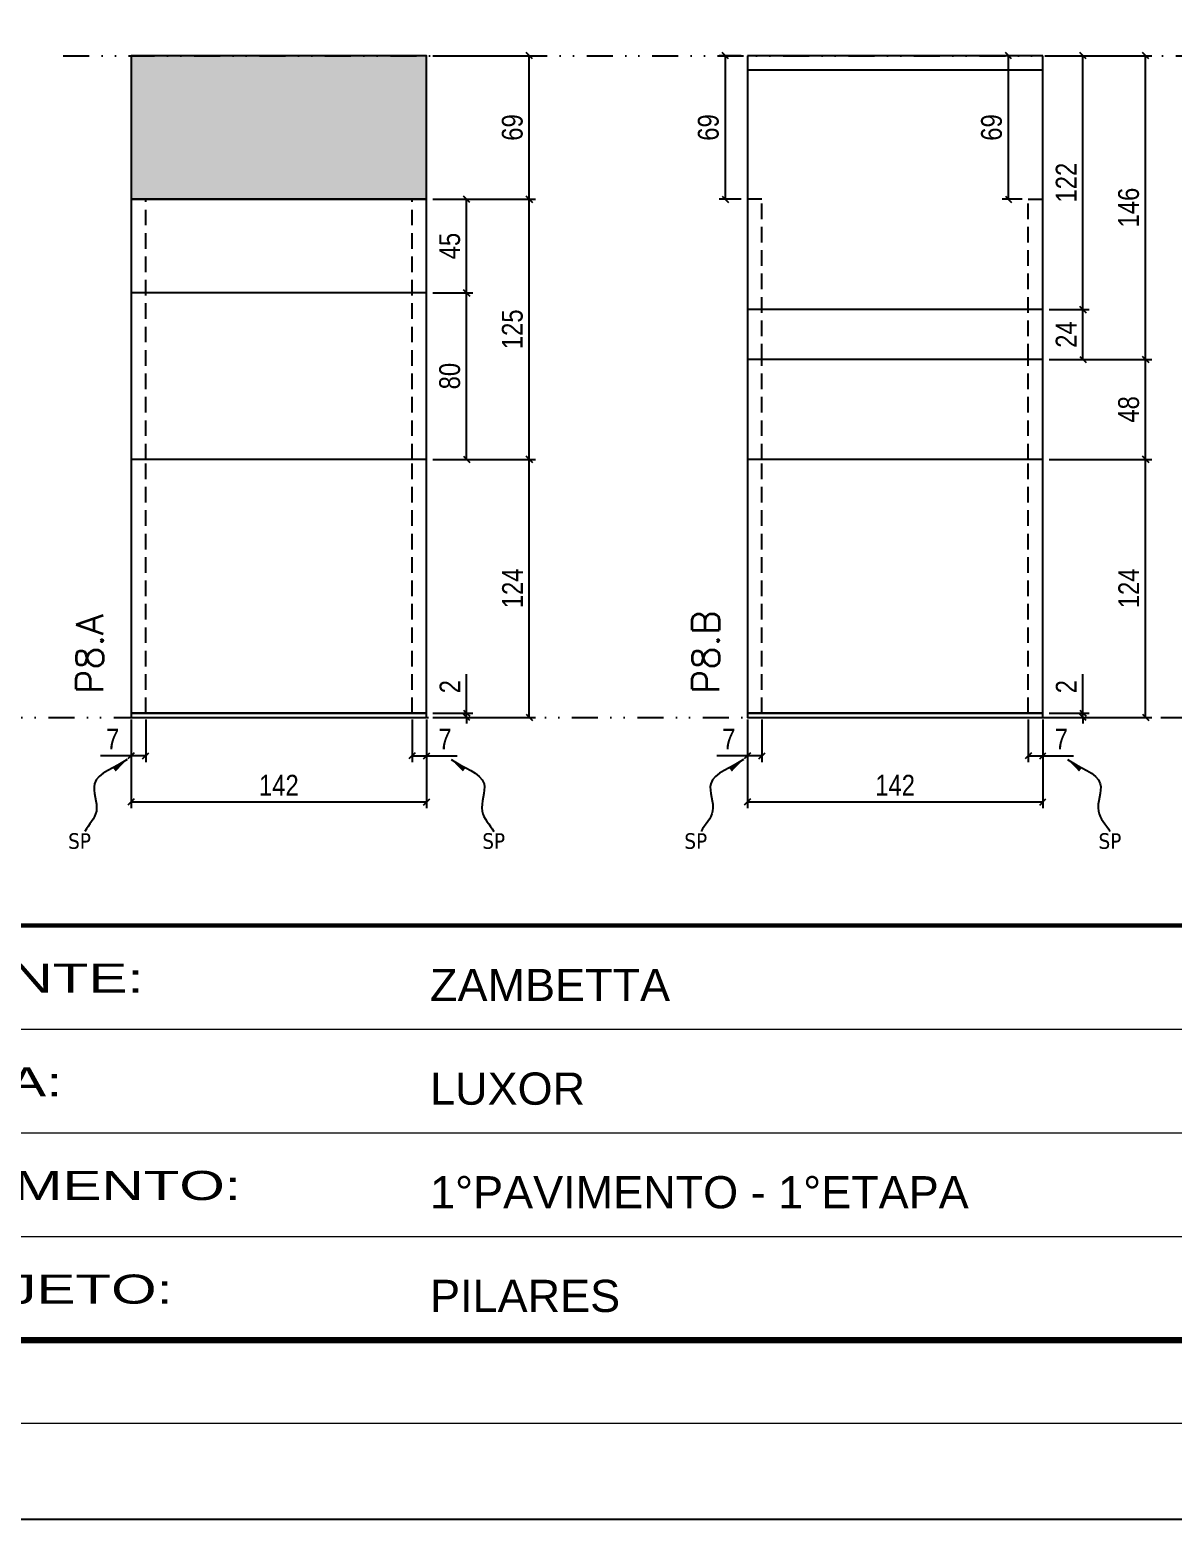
# Model space of a CAD drawing. Extents: x 14400 to 24104, y -21631 to 6985.
# Drawn here: x 18103 to 18653, y 2443 to 3159 of the extents above; entities that cross this region are included whole.
import ezdxf

# ---------------------------------------------------------------- set-up
doc = ezdxf.new("R2010")
doc.units = 0
for name, pattern in [('CONTINUO', [0]), ('DASHED', [0.75, 0.5, -0.25]), ('DIVIDE2', [0.625, 0.25, -0.125, 0, -0.125, 0, -0.125]), ('HIDDEN', [0.375, 0.25, -0.125])]:
    doc.linetypes.add(name, pattern=pattern)
for name, color, linetype in [('COTA', 241, 'Continuous'), ('Nível', 160, 'Continuous'), ('Painéis', 200, 'Continuous'), ('SARR_2.2x7', 40, 'Continuous'), ('texto', 7, 'Continuous')]:
    doc.layers.add(name, color=color, linetype=linetype)
for name, color, linetype, lineweight in [('Folhas', 255, 'Continuous', 9), ('SARRAFO DE PRESSAO', 251, 'DASHED', 9), ('Texto Seção', 7, 'Continuous', 15)]:
    doc.layers.add(name, color=color, linetype=linetype, lineweight=lineweight)
doc.styles.add('ARIAL', font='arial.ttf')
doc.styles.add('COTA TECNICA', font='techl___.ttf', dxfattribs={"height": 10})
doc.styles.add('COTA TECNICA-50', font='techl___.ttf', dxfattribs={"height": 10})
doc.styles.add('REGUA-120', font='ROMANS.shx', dxfattribs={"height": 15})
doc.styles.get("Standard").update_dxf_attribs({"font": 'arial.ttf'})
doc.styles.add('Tecnologia', font='')
doc.styles.get('Tecnologia').set_extended_font_data('Forgotten Futurist')
doc.dimstyles.new('COTA PAINEL-50', dxfattribs={"dimtxt": 10, "dimasz": 3, "dimexe": 3, "dimexo": 3, "dimgap": 3, "dimtad": 1, "dimdec": 1, "dimzin": 12, "dimdsep": 46, "dimtxsty": 'COTA TECNICA-50', "dimblk1": 'OBLIQUE', "dimblk2": 'OBLIQUE', "dimsah": 1, "dimcen": 0.9, "dimclrd": 4, "dimclre": 4, "dimclrt": 240, "dimadec": 1, "dimazin": 3, "dimtfac": 1, "dimtdec": 1, "dimtmove": 0, "dimatfit": 3, "dimfxl": 1, "dimtolj": 1, "dimtzin": 12, "dimarcsym": 0})
doc.dimstyles.new('PAINEL', dxfattribs={"dimtxt": 10, "dimasz": 3, "dimexe": 3, "dimexo": 3, "dimgap": 3, "dimtad": 1, "dimdec": 1, "dimzin": 12, "dimdsep": 46, "dimtxsty": 'COTA TECNICA', "dimblk1": 'OBLIQUE', "dimblk2": 'OBLIQUE', "dimsah": 1, "dimcen": 0.9, "dimclrd": 4, "dimclre": 4, "dimclrt": 240, "dimadec": 1, "dimazin": 3, "dimtfac": 1, "dimtdec": 1, "dimtmove": 0, "dimatfit": 3, "dimfxl": 1, "dimtolj": 1, "dimtzin": 12, "dimarcsym": 0})
doc.dimstyles.get("Standard").update_dxf_attribs({"dimtxt": 0.18, "dimasz": 0.18, "dimexe": 0.18, "dimexo": 0.0625, "dimgap": 0.09, "dimtad": 0, "dimtih": 1, "dimtoh": 1, "dimdec": 4, "dimzin": 0, "dimdsep": 46, "dimtxsty": 'Standard', "dimcen": 0.09, "dimadec": 0, "dimazin": 0, "dimtfac": 1, "dimtdec": 4, "dimtofl": 0, "dimtmove": 0, "dimatfit": 3, "dimfxl": 1, "dimtolj": 1, "dimtzin": 0, "dimarcsym": 0})

# ---------------------------------------------------------------- blocks, each defined once
blk = doc.blocks.new('9999999999')
at = {"color": 30, "linetype": 'CONTINUO'}
for p, q in [((98564.56, 34379.64), (99583.98, 34379.64)), ((98564.56, 34329.83), (99487.98, 34329.83)), ((98564.56, 34280.02), (99487.98, 34280.02))]:
    blk.add_line(p, q, dxfattribs=at)
at = {"color": 30, "linetype": 'CONTINUO', "const_width": 2}
blk.add_lwpolyline([(99583.98, 34230.21), (99583.98, 34414.45, 0.414214), (99568.98, 34429.45), (98228.98, 34429.45, 0.414214), (98213.98, 34414.45), (98213.98, 34245.21, 0.414214), (98228.98, 34230.21), (99583.98, 34230.21)], format="xyb", dxfattribs=at)
at = {"layer": 'Folhas'}
blk.add_lwpolyline([(98138.98, 34190.21), (99623.98, 34190.21), (99623.98, 35240.21), (98138.98, 35240.21)], close=True, dxfattribs=at)
at = {"layer": 'Folhas', "color": 30, "const_width": 3}
blk.add_lwpolyline([(98213.98, 34230.21), (99583.98, 34230.21), (99583.98, 35200.21), (98213.98, 35200.21)], close=True, dxfattribs=at)
at = {"color": 7, "linetype": 'Continuous', "ltscale": 5, "style": 'ARIAL'}
for s, height, p in [('ZAMBETTA', 15.483, (98837.68, 34393.13)), ('LUXOR', 15.483, (98837.68, 34343.32)), ('1°PAVIMENTO - 1°ETAPA', 15.4829, (98837.68, 34293.51)), ('PILARES', 15.483, (98837.68, 34243.7))]:
    blk.add_text(s, height=height, dxfattribs=at).set_placement(p)
at = {"layer": 'Folhas', "color": 7, "style": 'Tecnologia', "width": 1.5}
for s, p in [('CLIENTE:', (98573.65, 34397.17)), ('OBRA:', (98573.65, 34347.31)), ('PAVIMENTO:', (98573.65, 34297.5)), ('PROJETO:', (98573.65, 34247.69))]:
    blk.add_text(s, height=14, dxfattribs=at).set_placement(p)
blk = doc.blocks.new('_Oblique')
at = {"color": 0, "linetype": 'ByBlock', "lineweight": -2}
blk.add_line((-0.5, -0.5), (0.5, 0.5), dxfattribs=at)
blk = doc.blocks.new('*D1052')
at = {"layer": 'COTA', "color": 4, "lineweight": -2, "transparency": 16777216}
for p, q in [((18152.01, 2827.29), (18152.01, 2784.61)), ((18294.01, 2827.29), (18294.01, 2784.61)), ((18294.01, 2787.61), (18152.01, 2787.61))]:
    blk.add_line(p, q, dxfattribs=at)
at = {"layer": 'Defpoints', "color": 0, "transparency": 16777216}
for p in [(18152.01, 2830.29), (18294.01, 2830.29), (18152.01, 2787.61)]:
    blk.add_point(p, dxfattribs=at)
at = {"layer": 'COTA', "color": 4, "lineweight": -2, "transparency": 16777216, "xscale": 3, "yscale": 3, "zscale": 3, "rotation": 180}
blk.add_blockref('_Oblique', (18152.01, 2787.61), dxfattribs=at)
at = {"layer": 'COTA', "color": 4, "lineweight": -2, "transparency": 16777216, "xscale": 3, "yscale": 3, "zscale": 3}
blk.add_blockref('_Oblique', (18294.01, 2787.61), dxfattribs=at)
at = {"layer": 'COTA', "color": 240, "transparency": 16777216, "insert": (18223.01, 2795.68), "char_height": 10, "attachment_point": 5, "style": 'COTA TECNICA'}
blk.add_mtext('\\A1;142', dxfattribs=at)
blk = doc.blocks.new('*D1053')
at = {"layer": 'COTA', "color": 4, "lineweight": -2, "transparency": 16777216}
for p, q in [((18287.01, 2827.29), (18287.01, 2806.78)), ((18294.01, 2825.29), (18294.01, 2806.78)), ((18287.01, 2809.78), (18294.01, 2809.78)), ((18294.01, 2809.78), (18308.74, 2809.78))]:
    blk.add_line(p, q, dxfattribs=at)
at = {"layer": 'Defpoints', "color": 0, "transparency": 16777216}
for p in [(18287.01, 2830.29), (18294.01, 2828.29), (18294.01, 2809.78)]:
    blk.add_point(p, dxfattribs=at)
at = {"layer": 'COTA', "color": 4, "lineweight": -2, "transparency": 16777216, "xscale": 3, "yscale": 3, "zscale": 3, "rotation": 180}
blk.add_blockref('_Oblique', (18287.01, 2809.78), dxfattribs=at)
at = {"layer": 'COTA', "color": 4, "lineweight": -2, "transparency": 16777216, "xscale": 3, "yscale": 3, "zscale": 3}
blk.add_blockref('_Oblique', (18294.01, 2809.78), dxfattribs=at)
at = {"layer": 'COTA', "color": 240, "transparency": 16777216, "insert": (18302.87, 2817.85), "char_height": 10, "attachment_point": 5, "style": 'COTA TECNICA-50'}
blk.add_mtext('\\A1;7', dxfattribs=at)
blk = doc.blocks.new('*D1054')
at = {"layer": 'COTA', "color": 4, "lineweight": -2, "transparency": 16777216}
for p, q in [((18152.01, 2825.29), (18152.01, 2806.78)), ((18159.01, 2827.29), (18159.01, 2806.78)), ((18152.01, 2809.78), (18137.28, 2809.78)), ((18159.01, 2809.78), (18152.01, 2809.78))]:
    blk.add_line(p, q, dxfattribs=at)
at = {"layer": 'Defpoints', "color": 0, "transparency": 16777216}
for p in [(18152.01, 2828.29), (18159.01, 2830.29), (18152.01, 2809.78)]:
    blk.add_point(p, dxfattribs=at)
at = {"layer": 'COTA', "color": 4, "lineweight": -2, "transparency": 16777216, "xscale": 3, "yscale": 3, "zscale": 3, "rotation": 180}
blk.add_blockref('_Oblique', (18152.01, 2809.78), dxfattribs=at)
at = {"layer": 'COTA', "color": 4, "lineweight": -2, "transparency": 16777216, "xscale": 3, "yscale": 3, "zscale": 3}
blk.add_blockref('_Oblique', (18159.01, 2809.78), dxfattribs=at)
at = {"layer": 'COTA', "color": 240, "transparency": 16777216, "insert": (18143.14, 2817.85), "char_height": 10, "attachment_point": 5, "style": 'COTA TECNICA-50'}
blk.add_mtext('\\A1;7', dxfattribs=at)
blk = doc.blocks.new('*D1068')
at = {"layer": 'COTA', "color": 4, "linetype": 'ByBlock', "lineweight": -2, "transparency": 16777216}
for p, q in [((18297.01, 2952.29), (18346.37, 2952.29)), ((18343.37, 2828.29), (18343.37, 2952.29)), ((18297.01, 2828.29), (18346.37, 2828.29))]:
    blk.add_line(p, q, dxfattribs=at)
at = {"layer": 'Defpoints', "color": 0, "linetype": 'ByBlock', "transparency": 16777216}
for p in [(18294.01, 2952.29), (18343.37, 2952.29), (18294.01, 2828.29)]:
    blk.add_point(p, dxfattribs=at)
at = {"layer": 'COTA', "color": 4, "linetype": 'ByBlock', "lineweight": -2, "transparency": 16777216, "xscale": 3, "yscale": 3, "zscale": 3}
for p, rotation in [((18343.37, 2952.29), 90), ((18343.37, 2828.29), 270)]:
    blk.add_blockref('_Oblique', p, dxfattribs=dict(at, rotation=rotation))
at = {"layer": 'COTA', "color": 240, "linetype": 'ByBlock', "transparency": 16777216, "insert": (18335.3, 2890.29), "char_height": 10, "attachment_point": 5, "rotation": 90, "style": 'COTA TECNICA'}
blk.add_mtext('\\A1;124', dxfattribs=at)
blk = doc.blocks.new('*D1055')
at = {"layer": 'COTA', "color": 4, "lineweight": -2, "transparency": 16777216}
for p, q in [((18313.26, 2830.29), (18313.26, 2849.09)), ((18297.01, 2830.29), (18316.26, 2830.29)), ((18297.01, 2828.29), (18316.26, 2828.29)), ((18313.26, 2828.29), (18313.26, 2830.29)), ((18313.26, 2828.29), (18313.26, 2825.29))]:
    blk.add_line(p, q, dxfattribs=at)
at = {"layer": 'Defpoints', "color": 0, "transparency": 16777216}
for p in [(18294.01, 2830.29), (18294.01, 2828.29), (18313.26, 2828.29)]:
    blk.add_point(p, dxfattribs=at)
at = {"layer": 'COTA', "color": 4, "lineweight": -2, "transparency": 16777216, "xscale": 3, "yscale": 3, "zscale": 3}
for p, rotation in [((18313.26, 2830.29), 270), ((18313.26, 2828.29), 90)]:
    blk.add_blockref('_Oblique', p, dxfattribs=dict(at, rotation=rotation))
at = {"layer": 'COTA', "color": 240, "transparency": 16777216, "insert": (18305.26, 2843.03), "char_height": 10, "attachment_point": 5, "rotation": 90, "style": 'COTA TECNICA-50'}
blk.add_mtext('\\A1;2', dxfattribs=at)
blk = doc.blocks.new('*D1069')
at = {"layer": 'COTA', "color": 4, "linetype": 'ByBlock', "lineweight": -2, "transparency": 16777216}
for p, q in [((18297.01, 2952.29), (18346.37, 2952.29)), ((18343.37, 2828.29), (18343.37, 2952.29)), ((18297.01, 2828.29), (18346.37, 2828.29))]:
    blk.add_line(p, q, dxfattribs=at)
at = {"layer": 'Defpoints', "color": 0, "linetype": 'ByBlock', "transparency": 16777216}
for p in [(18294.01, 2952.29), (18343.37, 2952.29), (18294.01, 2828.29)]:
    blk.add_point(p, dxfattribs=at)
at = {"layer": 'COTA', "color": 4, "linetype": 'ByBlock', "lineweight": -2, "transparency": 16777216, "xscale": 3, "yscale": 3, "zscale": 3}
for p, rotation in [((18343.37, 2952.29), 90), ((18343.37, 2828.29), 270)]:
    blk.add_blockref('_Oblique', p, dxfattribs=dict(at, rotation=rotation))
at = {"layer": 'COTA', "color": 240, "linetype": 'ByBlock', "transparency": 16777216, "insert": (18335.3, 2890.29), "char_height": 10, "attachment_point": 5, "rotation": 90, "style": 'COTA TECNICA'}
blk.add_mtext('\\A1;124', dxfattribs=at)
blk = doc.blocks.new('*D1071')
at = {"layer": 'COTA', "color": 4, "lineweight": -2, "transparency": 16777216}
for p, q in [((18297.01, 3077.29), (18346.37, 3077.29)), ((18343.37, 2952.29), (18343.37, 3077.29)), ((18297.01, 2952.29), (18346.37, 2952.29))]:
    blk.add_line(p, q, dxfattribs=at)
at = {"layer": 'Defpoints', "color": 0, "transparency": 16777216}
for p in [(18294.01, 3077.29), (18343.37, 3077.29), (18294.01, 2952.29)]:
    blk.add_point(p, dxfattribs=at)
at = {"layer": 'COTA', "color": 4, "lineweight": -2, "transparency": 16777216, "xscale": 3, "yscale": 3, "zscale": 3}
for p, rotation in [((18343.37, 3077.29), 90), ((18343.37, 2952.29), 270)]:
    blk.add_blockref('_Oblique', p, dxfattribs=dict(at, rotation=rotation))
at = {"layer": 'COTA', "color": 240, "transparency": 16777216, "insert": (18335.26, 3014.79), "char_height": 10, "attachment_point": 5, "rotation": 90, "style": 'COTA TECNICA'}
blk.add_mtext('\\A1;125', dxfattribs=at)
blk = doc.blocks.new('*D1072')
at = {"layer": 'COTA', "color": 4, "lineweight": -2, "transparency": 16777216}
for p, q in [((18297.01, 3032.29), (18316.26, 3032.29)), ((18313.26, 2952.29), (18313.26, 3032.29)), ((18297.01, 2952.29), (18316.26, 2952.29))]:
    blk.add_line(p, q, dxfattribs=at)
at = {"layer": 'Defpoints', "color": 0, "transparency": 16777216}
for p in [(18294.01, 3032.29), (18313.26, 3032.29), (18294.01, 2952.29)]:
    blk.add_point(p, dxfattribs=at)
at = {"layer": 'COTA', "color": 4, "lineweight": -2, "transparency": 16777216, "xscale": 3, "yscale": 3, "zscale": 3}
for p, rotation in [((18313.26, 3032.29), 90), ((18313.26, 2952.29), 270)]:
    blk.add_blockref('_Oblique', p, dxfattribs=dict(at, rotation=rotation))
at = {"layer": 'COTA', "color": 240, "transparency": 16777216, "insert": (18305.14, 2992.29), "char_height": 10, "attachment_point": 5, "rotation": 90, "style": 'COTA TECNICA'}
blk.add_mtext('\\A1;80', dxfattribs=at)
blk = doc.blocks.new('*D1073')
at = {"layer": 'COTA', "color": 4, "lineweight": -2, "transparency": 16777216}
for p, q in [((18297.01, 3077.29), (18316.26, 3077.29)), ((18313.26, 3032.29), (18313.26, 3077.29)), ((18297.01, 3032.29), (18316.26, 3032.29))]:
    blk.add_line(p, q, dxfattribs=at)
at = {"layer": 'Defpoints', "color": 0, "transparency": 16777216}
for p in [(18294.01, 3077.29), (18313.26, 3077.29), (18294.01, 3032.29)]:
    blk.add_point(p, dxfattribs=at)
at = {"layer": 'COTA', "color": 4, "lineweight": -2, "transparency": 16777216, "xscale": 3, "yscale": 3, "zscale": 3}
for p, rotation in [((18313.26, 3077.29), 90), ((18313.26, 3032.29), 270)]:
    blk.add_blockref('_Oblique', p, dxfattribs=dict(at, rotation=rotation))
at = {"layer": 'COTA', "color": 240, "transparency": 16777216, "insert": (18305.15, 3054.79), "char_height": 10, "attachment_point": 5, "rotation": 90, "style": 'COTA TECNICA'}
blk.add_mtext('\\A1;45', dxfattribs=at)
blk = doc.blocks.new('*D1074')
at = {"layer": 'COTA', "color": 4, "lineweight": -2, "transparency": 16777216}
for p, q in [((18297.01, 3146.29), (18346.37, 3146.29)), ((18343.37, 3077.29), (18343.37, 3146.29)), ((18297.01, 3077.29), (18346.37, 3077.29))]:
    blk.add_line(p, q, dxfattribs=at)
at = {"layer": 'Defpoints', "color": 0, "transparency": 16777216}
for p in [(18294.01, 3146.29), (18343.37, 3146.29), (18294.01, 3077.29)]:
    blk.add_point(p, dxfattribs=at)
at = {"layer": 'COTA', "color": 4, "lineweight": -2, "transparency": 16777216, "xscale": 3, "yscale": 3, "zscale": 3}
for p, rotation in [((18343.37, 3146.29), 90), ((18343.37, 3077.29), 270)]:
    blk.add_blockref('_Oblique', p, dxfattribs=dict(at, rotation=rotation))
at = {"layer": 'COTA', "color": 240, "transparency": 16777216, "insert": (18335.24, 3111.79), "char_height": 10, "attachment_point": 5, "rotation": 90, "style": 'COTA TECNICA'}
blk.add_mtext('\\A1;69', dxfattribs=at)
blk = doc.blocks.new('*D1059')
at = {"layer": 'COTA', "color": 4, "lineweight": -2, "transparency": 16777216}
for p, q in [((18448.14, 2827.29), (18448.14, 2784.61)), ((18590.14, 2827.29), (18590.14, 2784.61)), ((18590.14, 2787.61), (18448.14, 2787.61))]:
    blk.add_line(p, q, dxfattribs=at)
at = {"layer": 'Defpoints', "color": 0, "transparency": 16777216}
for p in [(18448.14, 2830.29), (18590.14, 2830.29), (18448.14, 2787.61)]:
    blk.add_point(p, dxfattribs=at)
at = {"layer": 'COTA', "color": 4, "lineweight": -2, "transparency": 16777216, "xscale": 3, "yscale": 3, "zscale": 3, "rotation": 180}
blk.add_blockref('_Oblique', (18448.14, 2787.61), dxfattribs=at)
at = {"layer": 'COTA', "color": 4, "lineweight": -2, "transparency": 16777216, "xscale": 3, "yscale": 3, "zscale": 3}
blk.add_blockref('_Oblique', (18590.14, 2787.61), dxfattribs=at)
at = {"layer": 'COTA', "color": 240, "transparency": 16777216, "insert": (18519.14, 2795.68), "char_height": 10, "attachment_point": 5, "style": 'COTA TECNICA'}
blk.add_mtext('\\A1;142', dxfattribs=at)
blk = doc.blocks.new('*D1060')
at = {"layer": 'COTA', "color": 4, "lineweight": -2, "transparency": 16777216}
for p, q in [((18583.14, 2827.29), (18583.14, 2806.78)), ((18590.14, 2825.29), (18590.14, 2806.78)), ((18583.14, 2809.78), (18590.14, 2809.78)), ((18590.14, 2809.78), (18604.87, 2809.78))]:
    blk.add_line(p, q, dxfattribs=at)
at = {"layer": 'Defpoints', "color": 0, "transparency": 16777216}
for p in [(18583.14, 2830.29), (18590.14, 2828.29), (18590.14, 2809.78)]:
    blk.add_point(p, dxfattribs=at)
at = {"layer": 'COTA', "color": 4, "lineweight": -2, "transparency": 16777216, "xscale": 3, "yscale": 3, "zscale": 3, "rotation": 180}
blk.add_blockref('_Oblique', (18583.14, 2809.78), dxfattribs=at)
at = {"layer": 'COTA', "color": 4, "lineweight": -2, "transparency": 16777216, "xscale": 3, "yscale": 3, "zscale": 3}
blk.add_blockref('_Oblique', (18590.14, 2809.78), dxfattribs=at)
at = {"layer": 'COTA', "color": 240, "transparency": 16777216, "insert": (18599, 2817.85), "char_height": 10, "attachment_point": 5, "style": 'COTA TECNICA-50'}
blk.add_mtext('\\A1;7', dxfattribs=at)
blk = doc.blocks.new('*D1061')
at = {"layer": 'COTA', "color": 4, "lineweight": -2, "transparency": 16777216}
for p, q in [((18448.14, 2825.29), (18448.14, 2806.78)), ((18455.14, 2827.29), (18455.14, 2806.78)), ((18448.14, 2809.78), (18433.41, 2809.78)), ((18455.14, 2809.78), (18448.14, 2809.78))]:
    blk.add_line(p, q, dxfattribs=at)
at = {"layer": 'Defpoints', "color": 0, "transparency": 16777216}
for p in [(18448.14, 2828.29), (18455.14, 2830.29), (18448.14, 2809.78)]:
    blk.add_point(p, dxfattribs=at)
at = {"layer": 'COTA', "color": 4, "lineweight": -2, "transparency": 16777216, "xscale": 3, "yscale": 3, "zscale": 3, "rotation": 180}
blk.add_blockref('_Oblique', (18448.14, 2809.78), dxfattribs=at)
at = {"layer": 'COTA', "color": 4, "lineweight": -2, "transparency": 16777216, "xscale": 3, "yscale": 3, "zscale": 3}
blk.add_blockref('_Oblique', (18455.14, 2809.78), dxfattribs=at)
at = {"layer": 'COTA', "color": 240, "transparency": 16777216, "insert": (18439.27, 2817.85), "char_height": 10, "attachment_point": 5, "style": 'COTA TECNICA-50'}
blk.add_mtext('\\A1;7', dxfattribs=at)
blk = doc.blocks.new('*D1075')
at = {"layer": 'COTA', "color": 4, "linetype": 'ByBlock', "lineweight": -2, "transparency": 16777216}
for p, q in [((18593.14, 2952.29), (18642.51, 2952.29)), ((18639.51, 2828.29), (18639.51, 2952.29)), ((18593.14, 2828.29), (18642.51, 2828.29))]:
    blk.add_line(p, q, dxfattribs=at)
at = {"layer": 'Defpoints', "color": 0, "linetype": 'ByBlock', "transparency": 16777216}
for p in [(18590.14, 2952.29), (18639.51, 2952.29), (18590.14, 2828.29)]:
    blk.add_point(p, dxfattribs=at)
at = {"layer": 'COTA', "color": 4, "linetype": 'ByBlock', "lineweight": -2, "transparency": 16777216, "xscale": 3, "yscale": 3, "zscale": 3}
for p, rotation in [((18639.51, 2952.29), 90), ((18639.51, 2828.29), 270)]:
    blk.add_blockref('_Oblique', p, dxfattribs=dict(at, rotation=rotation))
at = {"layer": 'COTA', "color": 240, "linetype": 'ByBlock', "transparency": 16777216, "insert": (18631.43, 2890.29), "char_height": 10, "attachment_point": 5, "rotation": 90, "style": 'COTA TECNICA'}
blk.add_mtext('\\A1;124', dxfattribs=at)
blk = doc.blocks.new('*D1062')
at = {"layer": 'COTA', "color": 4, "lineweight": -2, "transparency": 16777216}
for p, q in [((18609.4, 2830.29), (18609.4, 2849.09)), ((18593.14, 2830.29), (18612.4, 2830.29)), ((18593.14, 2828.29), (18612.4, 2828.29)), ((18609.4, 2828.29), (18609.4, 2830.29)), ((18609.4, 2828.29), (18609.4, 2825.29))]:
    blk.add_line(p, q, dxfattribs=at)
at = {"layer": 'Defpoints', "color": 0, "transparency": 16777216}
for p in [(18590.14, 2830.29), (18590.14, 2828.29), (18609.4, 2828.29)]:
    blk.add_point(p, dxfattribs=at)
at = {"layer": 'COTA', "color": 4, "lineweight": -2, "transparency": 16777216, "xscale": 3, "yscale": 3, "zscale": 3}
for p, rotation in [((18609.4, 2830.29), 270), ((18609.4, 2828.29), 90)]:
    blk.add_blockref('_Oblique', p, dxfattribs=dict(at, rotation=rotation))
at = {"layer": 'COTA', "color": 240, "transparency": 16777216, "insert": (18601.4, 2843.03), "char_height": 10, "attachment_point": 5, "rotation": 90, "style": 'COTA TECNICA-50'}
blk.add_mtext('\\A1;2', dxfattribs=at)
blk = doc.blocks.new('*D1076')
at = {"layer": 'COTA', "color": 4, "linetype": 'ByBlock', "lineweight": -2, "transparency": 16777216}
for p, q in [((18593.14, 2952.29), (18642.51, 2952.29)), ((18639.51, 2828.29), (18639.51, 2952.29)), ((18593.14, 2828.29), (18642.51, 2828.29))]:
    blk.add_line(p, q, dxfattribs=at)
at = {"layer": 'Defpoints', "color": 0, "linetype": 'ByBlock', "transparency": 16777216}
for p in [(18590.14, 2952.29), (18639.51, 2952.29), (18590.14, 2828.29)]:
    blk.add_point(p, dxfattribs=at)
at = {"layer": 'COTA', "color": 4, "linetype": 'ByBlock', "lineweight": -2, "transparency": 16777216, "xscale": 3, "yscale": 3, "zscale": 3}
for p, rotation in [((18639.51, 2952.29), 90), ((18639.51, 2828.29), 270)]:
    blk.add_blockref('_Oblique', p, dxfattribs=dict(at, rotation=rotation))
at = {"layer": 'COTA', "color": 240, "linetype": 'ByBlock', "transparency": 16777216, "insert": (18631.43, 2890.29), "char_height": 10, "attachment_point": 5, "rotation": 90, "style": 'COTA TECNICA'}
blk.add_mtext('\\A1;124', dxfattribs=at)
blk = doc.blocks.new('*D1080')
at = {"layer": 'COTA', "color": 4, "lineweight": -2, "transparency": 16777216}
for p, q in [((18593.14, 3000.29), (18642.51, 3000.29)), ((18639.51, 2952.29), (18639.51, 3000.29)), ((18593.14, 2952.29), (18642.51, 2952.29))]:
    blk.add_line(p, q, dxfattribs=at)
at = {"layer": 'Defpoints', "color": 0, "transparency": 16777216}
for p in [(18590.14, 3000.29), (18639.51, 3000.29), (18590.14, 2952.29)]:
    blk.add_point(p, dxfattribs=at)
at = {"layer": 'COTA', "color": 4, "lineweight": -2, "transparency": 16777216, "xscale": 3, "yscale": 3, "zscale": 3}
for p, rotation in [((18639.51, 3000.29), 90), ((18639.51, 2952.29), 270)]:
    blk.add_blockref('_Oblique', p, dxfattribs=dict(at, rotation=rotation))
at = {"layer": 'COTA', "color": 240, "transparency": 16777216, "insert": (18631.41, 2976.29), "char_height": 10, "attachment_point": 5, "rotation": 90, "style": 'COTA TECNICA'}
blk.add_mtext('\\A1;48', dxfattribs=at)
blk = doc.blocks.new('*D1081')
at = {"layer": 'COTA', "color": 4, "lineweight": -2, "transparency": 16777216}
for p, q in [((18593.14, 3146.29), (18642.51, 3146.29)), ((18639.51, 3000.29), (18639.51, 3146.29)), ((18593.14, 3000.29), (18642.51, 3000.29))]:
    blk.add_line(p, q, dxfattribs=at)
at = {"layer": 'Defpoints', "color": 0, "transparency": 16777216}
for p in [(18590.14, 3146.29), (18639.51, 3146.29), (18590.14, 3000.29)]:
    blk.add_point(p, dxfattribs=at)
at = {"layer": 'COTA', "color": 4, "lineweight": -2, "transparency": 16777216, "xscale": 3, "yscale": 3, "zscale": 3}
for p, rotation in [((18639.51, 3146.29), 90), ((18639.51, 3000.29), 270)]:
    blk.add_blockref('_Oblique', p, dxfattribs=dict(at, rotation=rotation))
at = {"layer": 'COTA', "color": 240, "transparency": 16777216, "insert": (18631.4, 3073.29), "char_height": 10, "attachment_point": 5, "rotation": 90, "style": 'COTA TECNICA'}
blk.add_mtext('\\A1;146', dxfattribs=at)
blk = doc.blocks.new('*D1082')
at = {"layer": 'COTA', "color": 4, "lineweight": -2, "transparency": 16777216}
for p, q in [((18445.14, 3146.29), (18434.57, 3146.29)), ((18437.57, 3077.29), (18437.57, 3146.29)), ((18445.14, 3077.29), (18434.57, 3077.29))]:
    blk.add_line(p, q, dxfattribs=at)
at = {"layer": 'Defpoints', "color": 0, "transparency": 16777216}
for p in [(18437.57, 3146.29), (18448.14, 3146.29), (18448.14, 3077.29)]:
    blk.add_point(p, dxfattribs=at)
at = {"layer": 'COTA', "color": 4, "lineweight": -2, "transparency": 16777216, "xscale": 3, "yscale": 3, "zscale": 3}
for p, rotation in [((18437.57, 3146.29), 90), ((18437.57, 3077.29), 270)]:
    blk.add_blockref('_Oblique', p, dxfattribs=dict(at, rotation=rotation))
at = {"layer": 'COTA', "color": 240, "transparency": 16777216, "insert": (18429.44, 3111.79), "char_height": 10, "attachment_point": 5, "rotation": 90, "style": 'COTA TECNICA'}
blk.add_mtext('\\A1;69', dxfattribs=at)
blk = doc.blocks.new('*D1083')
at = {"layer": 'COTA', "color": 4, "lineweight": -2, "transparency": 16777216}
for p, q in [((18593.14, 3024.29), (18612.4, 3024.29)), ((18609.4, 3000.29), (18609.4, 3024.29)), ((18593.14, 3000.29), (18612.4, 3000.29))]:
    blk.add_line(p, q, dxfattribs=at)
at = {"layer": 'Defpoints', "color": 0, "transparency": 16777216}
for p in [(18590.14, 3024.29), (18609.4, 3024.29), (18590.14, 3000.29)]:
    blk.add_point(p, dxfattribs=at)
at = {"layer": 'COTA', "color": 4, "lineweight": -2, "transparency": 16777216, "xscale": 3, "yscale": 3, "zscale": 3}
for p, rotation in [((18609.4, 3024.29), 90), ((18609.4, 3000.29), 270)]:
    blk.add_blockref('_Oblique', p, dxfattribs=dict(at, rotation=rotation))
at = {"layer": 'COTA', "color": 240, "transparency": 16777216, "insert": (18601.32, 3012.29), "char_height": 10, "attachment_point": 5, "rotation": 90, "style": 'COTA TECNICA'}
blk.add_mtext('\\A1;24', dxfattribs=at)
blk = doc.blocks.new('*D1084')
at = {"layer": 'COTA', "color": 4, "lineweight": -2, "transparency": 16777216}
for p, q in [((18593.14, 3146.29), (18612.4, 3146.29)), ((18609.4, 3024.29), (18609.4, 3146.29)), ((18593.14, 3024.29), (18612.4, 3024.29))]:
    blk.add_line(p, q, dxfattribs=at)
at = {"layer": 'Defpoints', "color": 0, "transparency": 16777216}
for p in [(18590.14, 3146.29), (18609.4, 3146.29), (18590.14, 3024.29)]:
    blk.add_point(p, dxfattribs=at)
at = {"layer": 'COTA', "color": 4, "lineweight": -2, "transparency": 16777216, "xscale": 3, "yscale": 3, "zscale": 3}
for p, rotation in [((18609.4, 3146.29), 90), ((18609.4, 3024.29), 270)]:
    blk.add_blockref('_Oblique', p, dxfattribs=dict(at, rotation=rotation))
at = {"layer": 'COTA', "color": 240, "transparency": 16777216, "insert": (18601.34, 3085.29), "char_height": 10, "attachment_point": 5, "rotation": 90, "style": 'COTA TECNICA'}
blk.add_mtext('\\A1;122', dxfattribs=at)
blk = doc.blocks.new('*D1087')
at = {"layer": 'COTA', "color": 4, "lineweight": -2, "transparency": 16777216}
for p, q in [((18577.67, 3146.29), (18570.64, 3146.29)), ((18573.64, 3077.29), (18573.64, 3146.29)), ((18580.14, 3077.29), (18570.64, 3077.29))]:
    blk.add_line(p, q, dxfattribs=at)
at = {"layer": 'Defpoints', "color": 0, "transparency": 16777216}
for p in [(18573.64, 3146.29), (18580.67, 3146.29), (18583.14, 3077.29)]:
    blk.add_point(p, dxfattribs=at)
at = {"layer": 'COTA', "color": 4, "lineweight": -2, "transparency": 16777216, "xscale": 3, "yscale": 3, "zscale": 3}
for p, rotation in [((18573.64, 3146.29), 90), ((18573.64, 3077.29), 270)]:
    blk.add_blockref('_Oblique', p, dxfattribs=dict(at, rotation=rotation))
at = {"layer": 'COTA', "color": 240, "transparency": 16777216, "insert": (18565.51, 3111.79), "char_height": 10, "attachment_point": 5, "rotation": 90, "style": 'COTA TECNICA'}
blk.add_mtext('\\A1;69', dxfattribs=at)

msp = doc.modelspace()

# ---------------------------------------------------------------- hatches: boundary and pattern name
at = {"layer": 'COTA'}
h = msp.add_hatch(dxfattribs=at)
h.set_pattern_fill('AR-CONC', color=256, scale=0.03)
h.set_pattern_definition([(50, (1578, -2297.15), (5.4655401, -0.4781726), [0.5715, -6.2865]), (355, (1578, -2297.15), (-1.0573026, 5.7317054), [0.4572, -5.0292175]), (100.451445, (1578.4555, -2297.19), (4.4082374, 5.2535326), [0.4857003, -5.3427073]), (46.1842, (1578, -2295.626), (8.1323712, -1.2612698), [0.85725, -9.42975]), (96.63556, (1578.678, -2295.731), (7.122124, 7.4227837), [0.7285507, -8.0140682]), (351.18415, (1578, -2295.626), (7.122124, 7.4227837), [0.685799, -7.543792]), (21, (1578.762, -2296.007), (4.5484317, -3.067956), [0.5715, -6.2865]), (326, (1578.762, -2296.007), (1.8540609, 5.525639), [0.4572, -5.0292]), (71.451445, (1579.141, -2296.263), (6.4024926, 2.457683), [0.4857003, -5.3426981]), (37.5, (1578, -2297.1502), (0.0926581, 2.53665117), [0, -4.96824, 0, -5.1054, 0, -5.04825]), (7.5, (1578, -2297.1502), (2.00458988, 3.00541724), [0, -2.91084, 0, -4.85394, 0, -1.92405]), (327.5, (1576.3007, -2297.1502), (4.06771786, -0.17186232), [0, -1.905, 0, -5.9436, 0, -7.8867]), (317.5, (1575.5387, -2297.1502), (4.44387544, 0.7627947), [0, -2.4765, 0, -3.94716, 0, -5.6007])])
h.paths.add_polyline_path([(18294.01, 3146.29), (18152.01, 3146.29), (18152.01, 3077.29), (18294.01, 3077.29)])

# ---------------------------------------------------------------- linework, layer by layer
for p, q in [((18455.14, 3077.29), (18448.14, 3077.29)), ((18583.14, 3077.29), (18590.14, 3077.29)), ((16754.47, 2442.91), (21532.94, 2442.91))]:
    msp.add_line(p, q, dxfattribs=at)
msp.add_lwpolyline([(18152.01, 3077.29), (18294.01, 3077.29), (18294.01, 3146.29), (18152.01, 3146.29)], close=True, dxfattribs=at)
at = {"layer": 'Nível', "color": 4, "linetype": 'DIVIDE2', "ltscale": 50}
for p, q in [((18119.36, 3146.29), (19041.97, 3146.29)), ((17671.97, 2828.29), (19041.97, 2828.29))]:
    msp.add_line(p, q, dxfattribs=at)
at = {"layer": 'Painéis'}
for p, q in [((18448.14, 3146.29), (18448.14, 2830.29)), ((18590.14, 3146.29), (18448.14, 3146.29)), ((18590.14, 2830.29), (18590.14, 3146.29)), ((18152.01, 3077.29), (18152.01, 2830.29)), ((18294.01, 3077.29), (18152.01, 3077.29)), ((18294.01, 2830.29), (18294.01, 3077.29)), ((18294.01, 3032.29), (18152.01, 3032.29)), ((18590.14, 3024.29), (18448.14, 3024.29)), ((18590.14, 3000.29), (18448.14, 3000.29)), ((18294.01, 2952.29), (18152.01, 2952.29)), ((18590.14, 2952.29), (18448.14, 2952.29)), ((18152.01, 2830.29), (18294.01, 2830.29)), ((18448.14, 2830.29), (18590.14, 2830.29))]:
    msp.add_line(p, q, dxfattribs=at)
for points in [[(18294.01, 2830.29), (18152.01, 2830.29), (18152.01, 2828.29), (18294.01, 2828.29)], [(18590.14, 2830.29), (18448.14, 2830.29), (18448.14, 2828.29), (18590.14, 2828.29)]]:
    msp.add_lwpolyline(points, close=True, dxfattribs=at)
at = {"layer": 'SARR_2.2x7'}
msp.add_line((18590.14, 3139.29), (18448.14, 3139.29), dxfattribs=at)
at = {"layer": 'SARR_2.2x7', "linetype": 'HIDDEN', "ltscale": 30}
for p, q in [((18159.01, 2952.29), (18159.01, 3077.29)), ((18287.01, 2952.29), (18287.01, 3077.29)), ((18455.14, 3000.29), (18455.14, 3077.29)), ((18583.14, 3000.29), (18583.14, 3077.29)), ((18455.14, 2952.29), (18455.14, 3000.29)), ((18583.14, 2952.29), (18583.14, 3000.29)), ((18159.01, 2830.29), (18159.01, 2952.29)), ((18287.01, 2830.29), (18287.01, 2952.29)), ((18455.14, 2830.29), (18455.14, 2952.29)), ((18583.14, 2830.29), (18583.14, 2952.29))]:
    msp.add_line(p, q, dxfattribs=at)

# ---------------------------------------------------------------- block references
at = {"layer": 'SARRAFO DE PRESSAO', "color": 6, "linetype": 'ByBlock'}
msp.add_blockref('9999999999', (-80542.01, -31701.2), dxfattribs=at)

# ---------------------------------------------------------------- texts
at = {"layer": 'texto', "color": 0, "char_height": 7.5, "attachment_point": 5}
for insert in [(18127.23, 2768.79), (18326.25, 2768.79), (18423.36, 2768.79), (18622.39, 2768.79)]:
    msp.add_mtext('{\\fTahoma|b0|i0|c0|p34;\\C4;SP}', dxfattribs=dict(at, insert=insert))
at = {"layer": 'Texto Seção', "char_height": 13, "width": 285.3299, "attachment_point": 7, "rotation": 90, "style": 'REGUA-120'}
for s, insert in [('P8.B', (18434.67, 2839.54)), ('\\pt26;P8.A', (18138.54, 2839.54))]:
    msp.add_mtext(s, dxfattribs=dict(at, insert=insert))

# ---------------------------------------------------------------- dimensions: what is measured, and where the dimension line sits
at = {"layer": 'COTA'}
for base, p1, p2, angle, dimstyle, picture, middle in [((18343.37, 3146.29), (18294.01, 3077.29), (18294.01, 3146.29), 90, 'PAINEL', '*D1074', (18335.24, 3111.79)), ((18437.57, 3146.29), (18448.14, 3077.29), (18448.14, 3146.29), 90, 'PAINEL', '*D1082', (18429.44, 3111.79)), ((18573.64, 3146.29), (18583.14, 3077.29), (18580.67, 3146.29), 90, 'PAINEL', '*D1087', (18565.51, 3111.79)), ((18343.37, 3077.29), (18294.01, 2952.29), (18294.01, 3077.29), 90, 'PAINEL', '*D1071', (18335.26, 3014.79)), ((18313.26, 3032.29), (18294.01, 2952.29), (18294.01, 3032.29), 90, 'PAINEL', '*D1072', (18305.14, 2992.29)), ((18609.4, 3024.29), (18590.14, 3000.29), (18590.14, 3024.29), 90, 'PAINEL', '*D1083', (18601.32, 3012.29)), ((18639.51, 3000.29), (18590.14, 2952.29), (18590.14, 3000.29), 90, 'PAINEL', '*D1080', (18631.41, 2976.29)), ((18152.01, 2809.78), (18159.01, 2830.29), (18152.01, 2828.29), 180, 'COTA PAINEL-50', '*D1054', (18143.14, 2817.85)), ((18448.14, 2809.78), (18455.14, 2830.29), (18448.14, 2828.29), 180, 'COTA PAINEL-50', '*D1061', (18439.27, 2817.85))]:
    dim = msp.add_linear_dim(base=base, p1=p1, p2=p2, angle=angle, dimstyle=dimstyle, dxfattribs=at)
    dim.commit()
    dim.dimension.update_dxf_attribs({"geometry": picture, "text_midpoint": middle})
for base, p1, p2, angle, override, picture, middle in [((18639.51, 3146.29), (18590.14, 3000.29), (18590.14, 3146.29), 90, {"dimtmove": 1}, '*D1081', (18631.4, 3073.29)), ((18609.4, 3146.29), (18590.14, 3024.29), (18590.14, 3146.29), 90, {"dimtmove": 1}, '*D1084', (18601.34, 3085.29)), ((18313.26, 3077.29), (18294.01, 3032.29), (18294.01, 3077.29), 90, {"dimtmove": 1}, '*D1073', (18305.15, 3054.79)), ((18152.01, 2787.61), (18294.01, 2830.29), (18152.01, 2830.29), 180, {"dimarcsym": 2}, '*D1052', (18223.01, 2795.68)), ((18448.14, 2787.61), (18590.14, 2830.29), (18448.14, 2830.29), 180, {"dimarcsym": 2}, '*D1059', (18519.14, 2795.68))]:
    dim = msp.add_linear_dim(base=base, p1=p1, p2=p2, angle=angle, dimstyle='PAINEL', override=override, dxfattribs=at)
    dim.commit()
    dim.dimension.update_dxf_attribs({"geometry": picture, "text_midpoint": middle})
at = {"layer": 'COTA', "linetype": 'ByBlock'}
for p1, p2, picture, middle in [((18294.01, 2828.29), (18294.01, 2952.29), '*D1068', (18335.3, 2890.29)), ((18294.01, 2828.29), (18294.01, 2952.29), '*D1069', (18335.3, 2890.29)), ((18590.14, 2828.29), (18590.14, 2952.29), '*D1075', (18631.43, 2890.29)), ((18590.14, 2828.29), (18590.14, 2952.29), '*D1076', (18631.43, 2890.29))]:
    dim = msp.add_aligned_dim(p1=p1, p2=p2, distance=-49.37, dimstyle='PAINEL', dxfattribs=at)
    dim.commit()
    dim.dimension.update_dxf_attribs({"geometry": picture, "text_midpoint": middle})
at = {"layer": 'COTA'}
for base, p1, p2, picture, middle in [((18313.26, 2828.29), (18294.01, 2830.29), (18294.01, 2828.29), '*D1055', (18313.26, 2843.03)), ((18609.4, 2828.29), (18590.14, 2830.29), (18590.14, 2828.29), '*D1062', (18609.4, 2843.03))]:
    dim = msp.add_linear_dim(base=base, p1=p1, p2=p2, angle=90, dimstyle='COTA PAINEL-50', dxfattribs=at)
    dim.commit()
    dim.dimension.update_dxf_attribs({"geometry": picture, "text_midpoint": middle, "dimtype": 160})
for base, p1, p2, picture, middle in [((18294.01, 2809.78), (18287.01, 2830.29), (18294.01, 2828.29), '*D1053', (18302.87, 2817.85)), ((18590.14, 2809.78), (18583.14, 2830.29), (18590.14, 2828.29), '*D1060', (18599, 2817.85))]:
    dim = msp.add_linear_dim(base=base, p1=p1, p2=p2, dimstyle='COTA PAINEL-50', dxfattribs=at)
    dim.commit()
    dim.dimension.update_dxf_attribs({"geometry": picture, "text_midpoint": middle})

# ---------------------------------------------------------------- leaders
at = {"layer": 'COTA', "path_type": 1}
for points in [[(18150.18, 2808.1), (18134.39, 2796.27), (18135.32, 2783.26), (18129.76, 2773.48)], [(18305.83, 2808.1), (18321.62, 2796.27), (18320.7, 2783.26), (18326.25, 2773.48)], [(18446.31, 2808.1), (18430.52, 2796.27), (18431.45, 2783.26), (18425.9, 2773.48)], [(18601.97, 2808.1), (18617.75, 2796.27), (18616.83, 2783.26), (18622.38, 2773.48)]]:
    msp.add_leader(points, dimstyle='Standard', override={"dimasz": 8}, dxfattribs=at)

doc.saveas('drawing.dxf')
